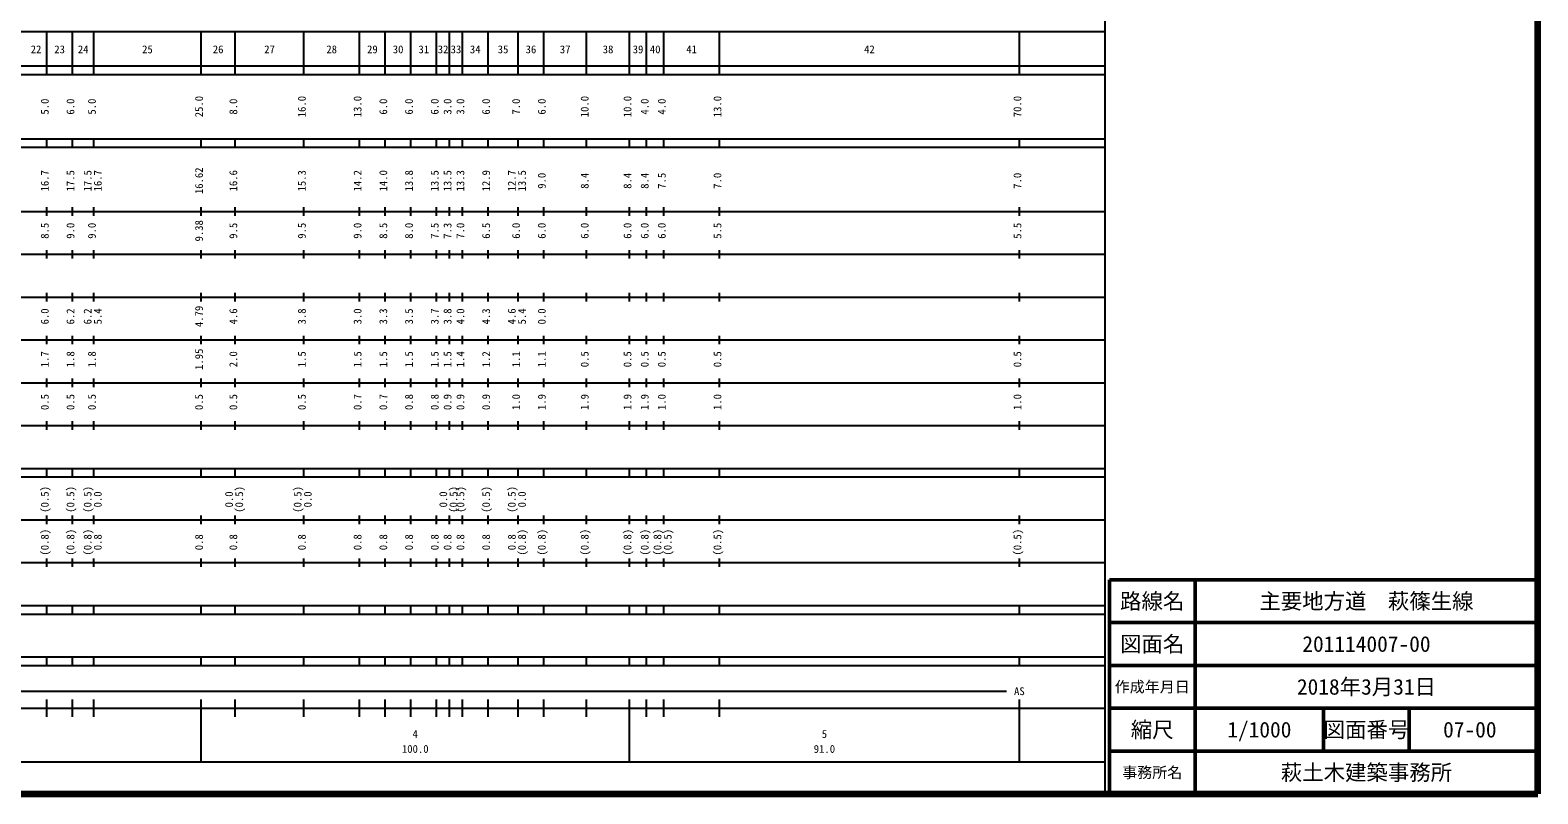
# Model space of a CAD drawing. Units: millimetres on the paper, enlarged 1000 times. Extents: x 40000 to 680000, y 20000 to 380000.
# Drawn here: x 328127 to 680000, y 20000 to 198357 of the extents above; entities that cross this region are included whole.
import ezdxf
from ezdxf.enums import TextEntityAlignment as Align

# ---------------------------------------------------------------- set-up
doc = ezdxf.new("R2010")
doc.units = ezdxf.units.MM
doc.header["$LTSCALE"] = 1000
for name, color, linetype, lineweight in [('M-TTL', 2, 'Continuous', 140), ('M-TTL-BAND', 7, 'Continuous', 25), ('M-TTL-FRAM', 2, 'Continuous', 50), ('M-TTL-LINE', 7, 'Continuous', 50)]:
    doc.layers.add(name, color=color, linetype=linetype, lineweight=lineweight)
doc.layers.add('M-TTL-TXT', color=7, linetype='Continuous')
doc.styles.add('ＭＳ ゴシック', font='')
doc.styles.get('ＭＳ ゴシック').set_extended_font_data('MS Gothic')

msp = doc.modelspace()

# ---------------------------------------------------------------- linework, layer by layer
at = {"layer": 'M-TTL'}
for p, q in [((680000, 20000), (680000, 380000)), ((40000, 20000), (680000, 20000))]:
    msp.add_line(p, q, dxfattribs=at)
at = {"layer": 'M-TTL-BAND'}
for p, q in [((579000, 20000), (579000, 370000)), ((68000, 198000), (579000, 198000)), ((332000, 188000), (332000, 198000)), ((338000, 188000), (338000, 198000)), ((343000, 188000), (343000, 198000)), ((368000, 188000), (368000, 198000)), ((376000, 188000), (376000, 198000)), ((392000, 188000), (392000, 198000)), ((405000, 188000), (405000, 198000)), ((411000, 188000), (411000, 198000)), ((417000, 188000), (417000, 198000)), ((423000, 188000), (423000, 198000)), ((426000, 188000), (426000, 198000)), ((429000, 188000), (429000, 198000)), ((435000, 188000), (435000, 198000)), ((442000, 188000), (442000, 198000)), ((448000, 188000), (448000, 198000)), ((458000, 188000), (458000, 198000)), ((468000, 188000), (468000, 198000)), ((472000, 188000), (472000, 198000)), ((476000, 188000), (476000, 198000)), ((489000, 188000), (489000, 198000)), ((559000, 188000), (559000, 198000)), ((40000, 190000), (579000, 190000)), ((40000, 188000), (579000, 188000)), ((40000, 173000), (579000, 173000)), ((332000, 171000), (332000, 173000)), ((338000, 171000), (338000, 173000)), ((343000, 171000), (343000, 173000)), ((368000, 171000), (368000, 173000)), ((376000, 171000), (376000, 173000)), ((392000, 171000), (392000, 173000)), ((405000, 171000), (405000, 173000)), ((411000, 171000), (411000, 173000)), ((417000, 171000), (417000, 173000)), ((423000, 171000), (423000, 173000)), ((426000, 171000), (426000, 173000)), ((429000, 171000), (429000, 173000)), ((435000, 171000), (435000, 173000)), ((442000, 171000), (442000, 173000)), ((448000, 171000), (448000, 173000)), ((458000, 171000), (458000, 173000)), ((468000, 171000), (468000, 173000)), ((472000, 171000), (472000, 173000)), ((476000, 171000), (476000, 173000)), ((489000, 171000), (489000, 173000)), ((559000, 171000), (559000, 173000)), ((40000, 171000), (579000, 171000)), ((40000, 156000), (579000, 156000)), ((332000, 155000), (332000, 157000)), ((338000, 155000), (338000, 157000)), ((343000, 155000), (343000, 157000)), ((368000, 155000), (368000, 157000)), ((376000, 155000), (376000, 157000)), ((392000, 155000), (392000, 157000)), ((405000, 155000), (405000, 157000)), ((411000, 155000), (411000, 157000)), ((417000, 155000), (417000, 157000)), ((423000, 155000), (423000, 157000)), ((426000, 155000), (426000, 157000)), ((429000, 155000), (429000, 157000)), ((435000, 155000), (435000, 157000)), ((442000, 155000), (442000, 157000)), ((448000, 155000), (448000, 157000)), ((458000, 155000), (458000, 157000)), ((468000, 155000), (468000, 157000)), ((472000, 155000), (472000, 157000)), ((476000, 155000), (476000, 157000)), ((489000, 155000), (489000, 157000)), ((559000, 155000), (559000, 157000)), ((46000, 146000), (579000, 146000)), ((332000, 145000), (332000, 147000)), ((338000, 145000), (338000, 147000)), ((343000, 145000), (343000, 147000)), ((368000, 145000), (368000, 147000)), ((376000, 145000), (376000, 147000)), ((392000, 145000), (392000, 147000)), ((405000, 145000), (405000, 147000)), ((411000, 145000), (411000, 147000)), ((417000, 145000), (417000, 147000)), ((423000, 145000), (423000, 147000)), ((426000, 145000), (426000, 147000)), ((429000, 145000), (429000, 147000)), ((435000, 145000), (435000, 147000)), ((442000, 145000), (442000, 147000)), ((448000, 145000), (448000, 147000)), ((458000, 145000), (458000, 147000)), ((468000, 145000), (468000, 147000)), ((472000, 145000), (472000, 147000)), ((476000, 145000), (476000, 147000)), ((489000, 145000), (489000, 147000)), ((559000, 145000), (559000, 147000)), ((52000, 136000), (579000, 136000)), ((332000, 135000), (332000, 137000)), ((338000, 135000), (338000, 137000)), ((343000, 135000), (343000, 137000)), ((368000, 135000), (368000, 137000)), ((376000, 135000), (376000, 137000)), ((392000, 135000), (392000, 137000)), ((405000, 135000), (405000, 137000)), ((411000, 135000), (411000, 137000)), ((417000, 135000), (417000, 137000)), ((423000, 135000), (423000, 137000)), ((426000, 135000), (426000, 137000)), ((429000, 135000), (429000, 137000)), ((435000, 135000), (435000, 137000)), ((442000, 135000), (442000, 137000)), ((448000, 135000), (448000, 137000)), ((458000, 135000), (458000, 137000)), ((468000, 135000), (468000, 137000)), ((472000, 135000), (472000, 137000)), ((476000, 135000), (476000, 137000)), ((489000, 135000), (489000, 137000)), ((559000, 135000), (559000, 137000)), ((332000, 125000), (332000, 127000)), ((338000, 125000), (338000, 127000)), ((343000, 125000), (343000, 127000)), ((368000, 125000), (368000, 127000)), ((376000, 125000), (376000, 127000)), ((392000, 125000), (392000, 127000)), ((405000, 125000), (405000, 127000)), ((411000, 125000), (411000, 127000)), ((417000, 125000), (417000, 127000)), ((423000, 125000), (423000, 127000)), ((426000, 125000), (426000, 127000)), ((429000, 125000), (429000, 127000)), ((435000, 125000), (435000, 127000)), ((442000, 125000), (442000, 127000)), ((448000, 125000), (448000, 127000)), ((458000, 125000), (458000, 127000)), ((468000, 125000), (468000, 127000)), ((472000, 125000), (472000, 127000)), ((476000, 125000), (476000, 127000)), ((489000, 125000), (489000, 127000)), ((559000, 125000), (559000, 127000)), ((46000, 126000), (579000, 126000)), ((332000, 115000), (332000, 117000)), ((338000, 115000), (338000, 117000)), ((343000, 115000), (343000, 117000)), ((368000, 115000), (368000, 117000)), ((376000, 115000), (376000, 117000)), ((392000, 115000), (392000, 117000)), ((405000, 115000), (405000, 117000)), ((411000, 115000), (411000, 117000)), ((417000, 115000), (417000, 117000)), ((423000, 115000), (423000, 117000)), ((426000, 115000), (426000, 117000)), ((429000, 115000), (429000, 117000)), ((435000, 115000), (435000, 117000)), ((442000, 115000), (442000, 117000)), ((448000, 115000), (448000, 117000)), ((458000, 115000), (458000, 117000)), ((468000, 115000), (468000, 117000)), ((472000, 115000), (472000, 117000)), ((476000, 115000), (476000, 117000)), ((489000, 115000), (489000, 117000)), ((559000, 115000), (559000, 117000)), ((52000, 116000), (579000, 116000)), ((46000, 106000), (579000, 106000)), ((332000, 105000), (332000, 107000)), ((338000, 105000), (338000, 107000)), ((343000, 105000), (343000, 107000)), ((368000, 105000), (368000, 107000)), ((376000, 105000), (376000, 107000)), ((392000, 105000), (392000, 107000)), ((405000, 105000), (405000, 107000)), ((411000, 105000), (411000, 107000)), ((417000, 105000), (417000, 107000)), ((423000, 105000), (423000, 107000)), ((426000, 105000), (426000, 107000)), ((429000, 105000), (429000, 107000)), ((435000, 105000), (435000, 107000)), ((442000, 105000), (442000, 107000)), ((448000, 105000), (448000, 107000)), ((458000, 105000), (458000, 107000)), ((468000, 105000), (468000, 107000)), ((472000, 105000), (472000, 107000)), ((476000, 105000), (476000, 107000)), ((489000, 105000), (489000, 107000)), ((559000, 105000), (559000, 107000)), ((40000, 96000), (579000, 96000)), ((332000, 94000), (332000, 96000)), ((338000, 94000), (338000, 96000)), ((343000, 94000), (343000, 96000)), ((368000, 94000), (368000, 96000)), ((376000, 94000), (376000, 96000)), ((392000, 94000), (392000, 96000)), ((405000, 94000), (405000, 96000)), ((411000, 94000), (411000, 96000)), ((417000, 94000), (417000, 96000)), ((423000, 94000), (423000, 96000)), ((426000, 94000), (426000, 96000)), ((429000, 94000), (429000, 96000)), ((435000, 94000), (435000, 96000)), ((442000, 94000), (442000, 96000)), ((448000, 94000), (448000, 96000)), ((458000, 94000), (458000, 96000)), ((468000, 94000), (468000, 96000)), ((472000, 94000), (472000, 96000)), ((476000, 94000), (476000, 96000)), ((489000, 94000), (489000, 96000)), ((559000, 94000), (559000, 96000)), ((40000, 94000), (579000, 94000)), ((332000, 83000), (332000, 85000)), ((338000, 83000), (338000, 85000)), ((343000, 83000), (343000, 85000)), ((368000, 83000), (368000, 85000)), ((376000, 83000), (376000, 85000)), ((392000, 83000), (392000, 85000)), ((405000, 83000), (405000, 85000)), ((411000, 83000), (411000, 85000)), ((417000, 83000), (417000, 85000)), ((423000, 83000), (423000, 85000)), ((426000, 83000), (426000, 85000)), ((429000, 83000), (429000, 85000)), ((435000, 83000), (435000, 85000)), ((442000, 83000), (442000, 85000)), ((448000, 83000), (448000, 85000)), ((458000, 83000), (458000, 85000)), ((468000, 83000), (468000, 85000)), ((472000, 83000), (472000, 85000)), ((476000, 83000), (476000, 85000)), ((489000, 83000), (489000, 85000)), ((559000, 83000), (559000, 85000)), ((49000, 84000), (579000, 84000)), ((40000, 74000), (579000, 74000)), ((332000, 73000), (332000, 75000)), ((338000, 73000), (338000, 75000)), ((343000, 73000), (343000, 75000)), ((368000, 73000), (368000, 75000)), ((376000, 73000), (376000, 75000)), ((392000, 73000), (392000, 75000)), ((405000, 73000), (405000, 75000)), ((411000, 73000), (411000, 75000)), ((417000, 73000), (417000, 75000)), ((423000, 73000), (423000, 75000)), ((426000, 73000), (426000, 75000)), ((429000, 73000), (429000, 75000)), ((435000, 73000), (435000, 75000)), ((442000, 73000), (442000, 75000)), ((448000, 73000), (448000, 75000)), ((458000, 73000), (458000, 75000)), ((468000, 73000), (468000, 75000)), ((472000, 73000), (472000, 75000)), ((476000, 73000), (476000, 75000)), ((489000, 73000), (489000, 75000)), ((559000, 73000), (559000, 75000)), ((40000, 64000), (579000, 64000)), ((332000, 62000), (332000, 64000)), ((338000, 62000), (338000, 64000)), ((343000, 62000), (343000, 64000)), ((368000, 62000), (368000, 64000)), ((376000, 62000), (376000, 64000)), ((392000, 62000), (392000, 64000)), ((405000, 62000), (405000, 64000)), ((411000, 62000), (411000, 64000)), ((417000, 62000), (417000, 64000)), ((423000, 62000), (423000, 64000)), ((426000, 62000), (426000, 64000)), ((429000, 62000), (429000, 64000)), ((435000, 62000), (435000, 64000)), ((442000, 62000), (442000, 64000)), ((448000, 62000), (448000, 64000)), ((458000, 62000), (458000, 64000)), ((468000, 62000), (468000, 64000)), ((472000, 62000), (472000, 64000)), ((476000, 62000), (476000, 64000)), ((489000, 62000), (489000, 64000)), ((559000, 62000), (559000, 64000)), ((40000, 62000), (579000, 62000)), ((40000, 52000), (579000, 52000)), ((40000, 50000), (579000, 50000)), ((332000, 50000), (332000, 52000)), ((338000, 50000), (338000, 52000)), ((343000, 50000), (343000, 52000)), ((368000, 50000), (368000, 52000)), ((376000, 50000), (376000, 52000)), ((392000, 50000), (392000, 52000)), ((405000, 50000), (405000, 52000)), ((411000, 50000), (411000, 52000)), ((417000, 50000), (417000, 52000)), ((423000, 50000), (423000, 52000)), ((426000, 50000), (426000, 52000)), ((429000, 50000), (429000, 52000)), ((435000, 50000), (435000, 52000)), ((442000, 50000), (442000, 52000)), ((448000, 50000), (448000, 52000)), ((458000, 50000), (458000, 52000)), ((468000, 50000), (468000, 52000)), ((472000, 50000), (472000, 52000)), ((476000, 50000), (476000, 52000)), ((489000, 50000), (489000, 52000)), ((559000, 50000), (559000, 52000)), ((71000, 44000), (556000, 44000)), ((40000, 40000), (579000, 40000)), ((332000, 38000), (332000, 42000)), ((338000, 38000), (338000, 42000)), ((343000, 38000), (343000, 42000)), ((368000, 27500), (368000, 42000)), ((376000, 38000), (376000, 42000)), ((392000, 38000), (392000, 42000)), ((405000, 38000), (405000, 42000)), ((411000, 38000), (411000, 42000)), ((417000, 38000), (417000, 42000)), ((423000, 38000), (423000, 42000)), ((426000, 38000), (426000, 42000)), ((429000, 38000), (429000, 42000)), ((435000, 38000), (435000, 42000)), ((442000, 38000), (442000, 42000)), ((448000, 38000), (448000, 42000)), ((458000, 38000), (458000, 42000)), ((468000, 27500), (468000, 42000)), ((472000, 38000), (472000, 42000)), ((476000, 38000), (476000, 42000)), ((489000, 38000), (489000, 42000)), ((559000, 27500), (559000, 42000)), ((68000, 27500), (579000, 27500))]:
    msp.add_line(p, q, dxfattribs=at)
at = {"layer": 'M-TTL-FRAM'}
for p, q in [((680000, 70000), (580000, 70000)), ((580000, 70000), (580000, 20000))]:
    msp.add_line(p, q, dxfattribs=at)
at = {"layer": 'M-TTL-LINE'}
for p, q in [((600000, 70000), (600000, 20000)), ((680000, 60000), (580000, 60000)), ((680000, 50000), (580000, 50000)), ((680000, 40000), (580000, 40000)), ((630000, 40000), (630000, 30000)), ((650000, 40000), (650000, 30000)), ((680000, 30000), (580000, 30000))]:
    msp.add_line(p, q, dxfattribs=at)

# ---------------------------------------------------------------- texts
at = {"layer": 'M-TTL-BAND', "style": 'ＭＳ ゴシック'}
for s, p in [('22', (329500, 192405)), ('23', (335000, 192405)), ('24', (340500, 192405)), ('25', (355500, 192405)), ('26', (372000, 192405)), ('27', (384000, 192405)), ('28', (398500, 192405)), ('29', (408000, 192405)), ('30', (414000, 192405)), ('31', (420000, 192405)), ('32', (424500, 192405)), ('33', (427500, 192405)), ('34', (432000, 192405)), ('35', (438500, 192405)), ('36', (445000, 192405)), ('37', (453000, 192405)), ('38', (463000, 192405)), ('39', (470000, 192405)), ('40', (474000, 192405)), ('41', (482500, 192405)), ('42', (524000, 192405)), ('AS', (559000, 42500)), ('4', (418000, 32523)), ('5', (513500, 32523)), ('100.0', (418000, 29033)), ('91.0', (513500, 29033))]:
    msp.add_text(s, height=1833, dxfattribs=at).set_placement(p, align=Align.BOTTOM_CENTER)
for s, p in [('5.0', (333000, 180500)), ('6.0', (339000, 180500)), ('5.0', (344000, 180500)), ('25.0', (369000, 180500)), ('8.0', (377000, 180500)), ('16.0', (393000, 180500)), ('13.0', (406000, 180500)), ('6.0', (412000, 180500)), ('6.0', (418000, 180500)), ('6.0', (424000, 180500)), ('3.0', (427000, 180500)), ('3.0', (430000, 180500)), ('6.0', (436000, 180500)), ('7.0', (443000, 180500)), ('6.0', (449000, 180500)), ('10.0', (459000, 180500)), ('10.0', (469000, 180500)), ('4.0', (473000, 180500)), ('4.0', (477000, 180500)), ('13.0', (490000, 180500)), ('70.0', (560000, 180500)), ('16.7', (333000, 163174)), ('17.5', (339000, 163174)), ('17.5', (343000, 163174)), ('16.7', (345370, 163174)), ('16.62', (369000, 163174)), ('16.6', (377000, 163174)), ('15.3', (393000, 163174)), ('14.2', (406000, 163174)), ('14.0', (412000, 163174)), ('13.8', (418000, 163174)), ('13.5', (424000, 163174)), ('13.5', (427000, 163174)), ('13.3', (430000, 163174)), ('12.9', (436000, 163174)), ('12.7', (442000, 163174)), ('13.5', (444370, 163174)), ('9.0', (449000, 163174)), ('8.4', (459000, 163174)), ('8.4', (469000, 163174)), ('8.4', (473000, 163174)), ('7.5', (477000, 163174)), ('7.0', (490000, 163174)), ('7.0', (560000, 163174)), ('8.5', (333000, 151500)), ('9.0', (339000, 151500)), ('9.0', (344000, 151500)), ('9.38', (369000, 151500)), ('9.5', (377000, 151500)), ('9.5', (393000, 151500)), ('9.0', (406000, 151500)), ('8.5', (412000, 151500)), ('8.0', (418000, 151500)), ('7.5', (424000, 151500)), ('7.3', (427000, 151500)), ('7.0', (430000, 151500)), ('6.5', (436000, 151500)), ('6.0', (443000, 151500)), ('6.0', (449000, 151500)), ('6.0', (459000, 151500)), ('6.0', (469000, 151500)), ('6.0', (473000, 151500)), ('6.0', (477000, 151500)), ('5.5', (490000, 151500)), ('5.5', (560000, 151500)), ('4.79', (369000, 131500)), ('6.0', (333000, 131500)), ('6.2', (339000, 131500)), ('6.2', (343000, 131500)), ('5.4', (345370, 131500)), ('4.6', (377000, 131500)), ('3.8', (393000, 131500)), ('3.0', (406000, 131500)), ('3.3', (412000, 131500)), ('3.5', (418000, 131500)), ('3.7', (424000, 131500)), ('3.8', (427000, 131500)), ('4.0', (430000, 131500)), ('4.3', (436000, 131500)), ('4.6', (442000, 131500)), ('5.4', (444370, 131500)), ('0.0', (449000, 131500)), ('1.7', (333000, 121500)), ('1.8', (339000, 121500)), ('1.8', (344000, 121500)), ('1.95', (369000, 121500)), ('2.0', (377000, 121500)), ('1.5', (393000, 121500)), ('1.5', (406000, 121500)), ('1.5', (412000, 121500)), ('1.5', (418000, 121500)), ('1.5', (424000, 121500)), ('1.5', (427000, 121500)), ('1.4', (430000, 121500)), ('1.2', (436000, 121500)), ('1.1', (443000, 121500)), ('1.1', (449000, 121500)), ('0.5', (459000, 121500)), ('0.5', (469000, 121500)), ('0.5', (473000, 121500)), ('0.5', (477000, 121500)), ('0.5', (490000, 121500)), ('0.5', (560000, 121500)), ('0.5', (333000, 111500)), ('0.5', (339000, 111500)), ('0.5', (344000, 111500)), ('0.5', (369000, 111500)), ('0.5', (377000, 111500)), ('0.5', (393000, 111500)), ('0.7', (406000, 111500)), ('0.7', (412000, 111500)), ('0.8', (418000, 111500)), ('0.8', (424000, 111500)), ('0.9', (427000, 111500)), ('0.9', (430000, 111500)), ('0.9', (436000, 111500)), ('1.0', (443000, 111500)), ('1.9', (449000, 111500)), ('1.9', (459000, 111500)), ('1.9', (469000, 111500)), ('1.9', (473000, 111500)), ('1.0', (477000, 111500)), ('1.0', (490000, 111500)), ('1.0', (560000, 111500)), ('(0.5)', (333000, 88764)), ('(0.5)', (339000, 88764)), ('(0.5)', (343000, 88764)), ('(0.5)', (378370, 88764)), ('(0.5)', (392000, 88764)), ('(0.5)', (428370, 88764)), ('(0.5)', (430000, 88764)), ('(0.5)', (436000, 88764)), ('(0.5)', (442000, 88764)), ('0.0', (345370, 88764)), ('0.0', (376000, 88764)), ('0.0', (394370, 88764)), ('0.0', (426000, 88764)), ('0.0', (444370, 88764)), ('(0.8)', (333000, 78764)), ('(0.8)', (339000, 78764)), ('(0.8)', (343000, 78764)), ('(0.8)', (444370, 78764)), ('(0.8)', (449000, 78764)), ('(0.8)', (459000, 78764)), ('(0.8)', (469000, 78764)), ('(0.8)', (473000, 78764)), ('(0.8)', (476000, 78764)), ('(0.5)', (478370, 78764)), ('(0.5)', (490000, 78764)), ('(0.5)', (560000, 78764)), ('0.8', (345370, 78764)), ('0.8', (369000, 78764)), ('0.8', (377000, 78764)), ('0.8', (393000, 78764)), ('0.8', (406000, 78764)), ('0.8', (412000, 78764)), ('0.8', (418000, 78764)), ('0.8', (424000, 78764)), ('0.8', (427000, 78764)), ('0.8', (430000, 78764)), ('0.8', (436000, 78764)), ('0.8', (442000, 78764))]:
    msp.add_text(s, height=1833, rotation=90, dxfattribs=at).set_placement(p, align=Align.BOTTOM_CENTER)
at = {"layer": 'M-TTL-TXT', "style": 'ＭＳ ゴシック'}
for s, height, p in [('路線名', 3666, (590000, 65000)), ('路線名', 3666, (590000, 65000)), ('主要地方道\u3000萩篠生線', 3666, (640000, 65000)), ('図面名', 3666, (590000, 55000)), ('図面名', 3666, (590000, 55000)), ('201114007-00', 3666, (640000, 55000)), ('作成年月日', 2566, (590000, 45000)), ('作成年月日', 2566, (590000, 45000)), ('2018年3月31日', 3666, (640000, 45000)), ('縮尺', 3666, (590000, 35000)), ('縮尺', 3666, (590000, 35000)), ('1/1000', 3666, (615000, 35000)), ('図面番号', 3666, (640000, 35000)), ('図面番号', 3666, (640000, 35000)), ('07-00', 3666, (664125, 35000)), ('事務所名', 2566, (590000, 25000)), ('事務所名', 2566, (590000, 25000)), ('萩土木建築事務所', 3666, (640000, 25000))]:
    msp.add_text(s, height=height, dxfattribs=at).set_placement(p, align=Align.MIDDLE_CENTER)

doc.saveas('drawing.dxf')
